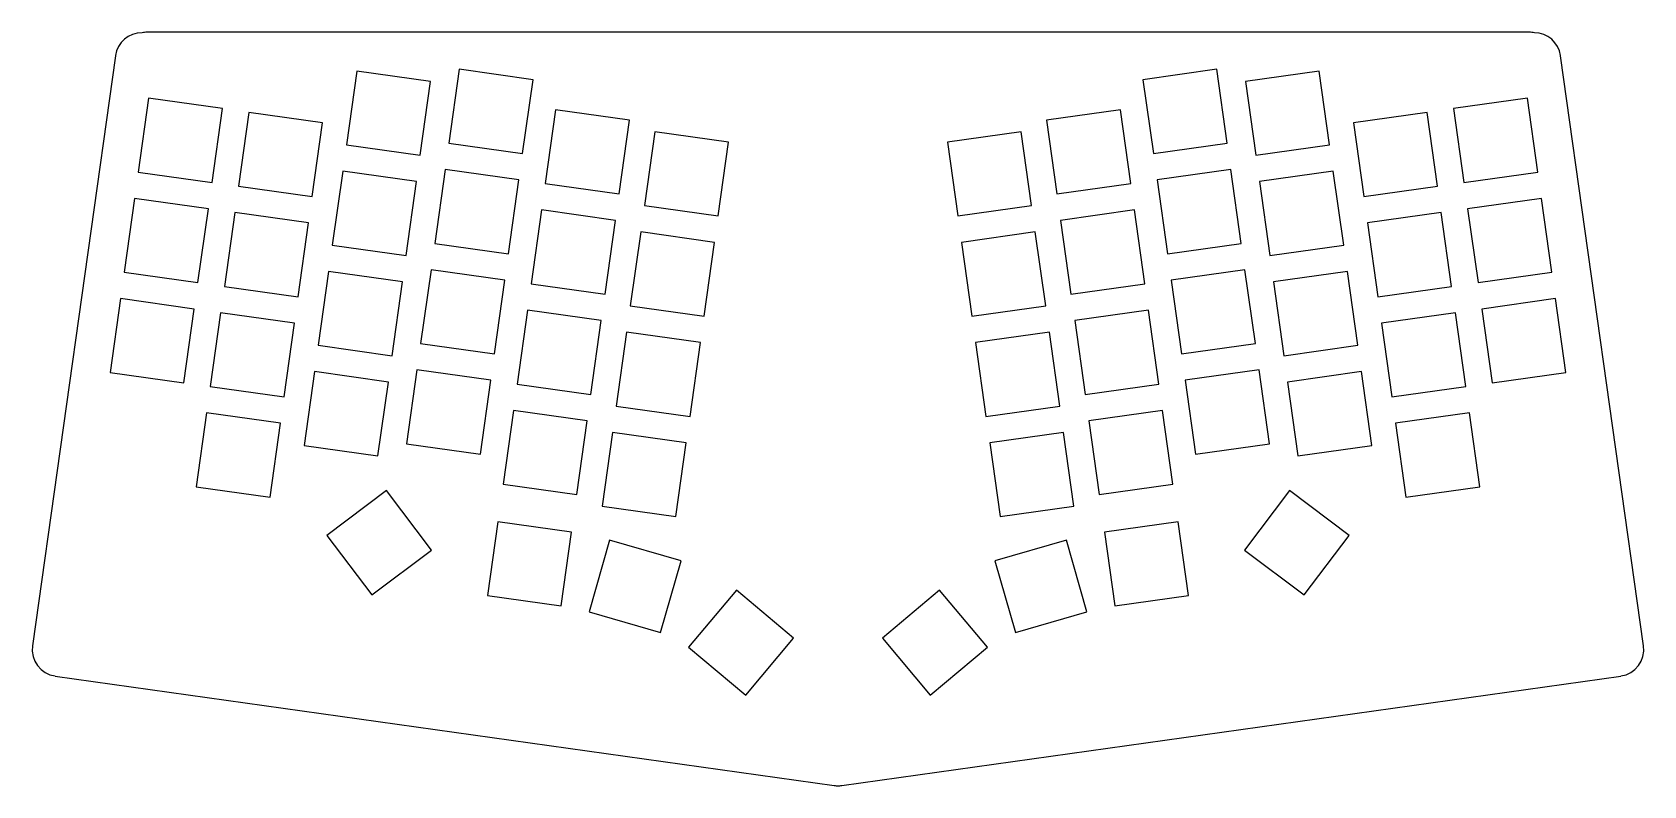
# Model space of a CAD drawing. Header units: millimetres. Extents: x -23 to 280, y -84 to 58.
import ezdxf

# ---------------------------------------------------------------- set-up
doc = ezdxf.new("R2010")
doc.units = ezdxf.units.MM

msp = doc.modelspace()

# ---------------------------------------------------------------- linework, layer by layer
for p, q in [((258.62, 57.93), (-0.93, 57.93)), ((-6.9, 53.53), (-22.48, -57.3)), ((280.08, -57.3), (264.5, 53.53)), ((38.42, 50.65), (36.47, 36.78)), ((52.29, 48.7), (38.42, 50.65)), ((50.34, 34.83), (52.29, 48.7)), ((57.66, 50.97), (55.71, 37.11)), ((71.52, 49.02), (57.66, 50.97)), ((69.57, 35.16), (71.52, 49.02)), ((199.94, 50.97), (186.08, 49.02)), ((186.08, 49.02), (188.03, 35.16)), ((201.89, 37.11), (199.94, 50.97)), ((219.18, 50.65), (205.31, 48.7)), ((205.31, 48.7), (207.26, 34.83)), ((221.13, 36.78), (219.18, 50.65)), ((-0.67, 45.54), (-2.62, 31.67)), ((13.19, 43.59), (-0.67, 45.54)), ((258.27, 45.54), (244.4, 43.59)), ((260.22, 31.67), (258.27, 45.54)), ((11.25, 29.72), (13.19, 43.59)), ((18.15, 42.89), (16.2, 29.03)), ((32.01, 40.94), (18.15, 42.89)), ((75.77, 43.38), (73.83, 29.51)), ((89.64, 41.43), (75.77, 43.38)), ((181.83, 43.38), (167.96, 41.43)), ((183.77, 29.51), (181.83, 43.38)), ((239.45, 42.89), (225.59, 40.94)), ((241.4, 29.03), (239.45, 42.89)), ((244.4, 43.59), (246.35, 29.72)), ((30.06, 27.08), (32.01, 40.94)), ((87.69, 27.56), (89.64, 41.43)), ((167.96, 41.43), (169.91, 27.56)), ((225.59, 40.94), (227.54, 27.08)), ((36.47, 36.78), (50.34, 34.83)), ((55.71, 37.11), (69.57, 35.16)), ((94.38, 39.25), (92.43, 25.38)), ((108.24, 37.3), (94.38, 39.25)), ((106.3, 23.43), (108.24, 37.3)), ((163.22, 39.25), (149.36, 37.3)), ((149.36, 37.3), (151.3, 23.43)), ((165.17, 25.38), (163.22, 39.25)), ((188.03, 35.16), (201.89, 37.11)), ((207.26, 34.83), (221.13, 36.78)), ((-2.62, 31.67), (11.25, 29.72)), ((35.78, 31.83), (33.83, 17.97)), ((49.64, 29.88), (35.78, 31.83)), ((55.01, 32.16), (53.06, 18.29)), ((68.87, 30.21), (55.01, 32.16)), ((202.59, 32.16), (188.72, 30.21)), ((204.54, 18.29), (202.59, 32.16)), ((221.82, 31.83), (207.96, 29.88)), ((223.77, 17.97), (221.82, 31.83)), ((246.35, 29.72), (260.22, 31.67)), ((16.2, 29.03), (30.06, 27.08)), ((47.69, 16.02), (49.64, 29.88)), ((66.93, 16.34), (68.87, 30.21)), ((73.83, 29.51), (87.69, 27.56)), ((169.91, 27.56), (183.77, 29.51)), ((188.72, 30.21), (190.67, 16.34)), ((207.96, 29.88), (209.91, 16.02)), ((227.54, 27.08), (241.4, 29.03)), ((-3.31, 26.72), (-5.26, 12.86)), ((10.55, 24.77), (-3.31, 26.72)), ((8.6, 10.91), (10.55, 24.77)), ((73.13, 24.56), (71.18, 10.7)), ((86.99, 22.61), (73.13, 24.56)), ((92.43, 25.38), (106.3, 23.43)), ((151.3, 23.43), (165.17, 25.38)), ((184.47, 24.56), (170.61, 22.61)), ((186.42, 10.7), (184.47, 24.56)), ((260.91, 26.72), (247.05, 24.77)), ((247.05, 24.77), (249, 10.91)), ((262.86, 12.86), (260.91, 26.72)), ((15.5, 24.08), (13.55, 10.21)), ((29.37, 22.13), (15.5, 24.08)), ((27.42, 8.26), (29.37, 22.13)), ((85.05, 8.75), (86.99, 22.61)), ((170.61, 22.61), (172.55, 8.75)), ((242.1, 24.08), (228.23, 22.13)), ((228.23, 22.13), (230.18, 8.26)), ((244.05, 10.21), (242.1, 24.08)), ((53.06, 18.29), (66.93, 16.34)), ((91.74, 20.43), (89.79, 6.57)), ((105.6, 18.48), (91.74, 20.43)), ((103.65, 4.62), (105.6, 18.48)), ((165.86, 20.43), (152, 18.48)), ((152, 18.48), (153.95, 4.62)), ((167.81, 6.57), (165.86, 20.43)), ((190.67, 16.34), (204.54, 18.29)), ((33.83, 17.97), (47.69, 16.02)), ((209.91, 16.02), (223.77, 17.97)), ((-5.26, 12.86), (8.6, 10.91)), ((33.13, 13.02), (31.19, -0.85)), ((47, 11.07), (33.13, 13.02)), ((52.37, 13.34), (50.42, -0.52)), ((66.23, 11.39), (52.37, 13.34)), ((205.23, 13.34), (191.37, 11.39)), ((207.18, -0.52), (205.23, 13.34)), ((224.47, 13.02), (210.6, 11.07)), ((226.41, -0.85), (224.47, 13.02)), ((249, 10.91), (262.86, 12.86)), ((13.55, 10.21), (27.42, 8.26)), ((45.05, -2.8), (47, 11.07)), ((64.28, -2.47), (66.23, 11.39)), ((71.18, 10.7), (85.05, 8.75)), ((172.55, 8.75), (186.42, 10.7)), ((191.37, 11.39), (193.32, -2.47)), ((210.6, 11.07), (212.55, -2.8)), ((230.18, 8.26), (244.05, 10.21)), ((-5.96, 7.91), (-7.91, -5.96)), ((7.91, 5.96), (-5.96, 7.91)), ((89.79, 6.57), (103.65, 4.62)), ((153.95, 4.62), (167.81, 6.57)), ((263.56, 7.91), (249.69, 5.96)), ((265.51, -5.96), (263.56, 7.91)), ((5.96, -7.91), (7.91, 5.96)), ((12.86, 5.26), (10.91, -8.6)), ((26.72, 3.31), (12.86, 5.26)), ((24.77, -10.55), (26.72, 3.31)), ((70.49, 5.75), (68.54, -8.12)), ((84.35, 3.8), (70.49, 5.75)), ((82.4, -10.07), (84.35, 3.8)), ((187.11, 5.75), (173.25, 3.8)), ((173.25, 3.8), (175.2, -10.07)), ((189.06, -8.12), (187.11, 5.75)), ((244.74, 5.26), (230.88, 3.31)), ((230.88, 3.31), (232.83, -10.55)), ((246.69, -8.6), (244.74, 5.26)), ((249.69, 5.96), (251.64, -7.91)), ((89.09, 1.62), (87.14, -12.25)), ((102.96, -0.33), (89.09, 1.62)), ((168.51, 1.62), (154.64, -0.33)), ((170.46, -12.25), (168.51, 1.62)), ((31.19, -0.85), (45.05, -2.8)), ((50.42, -0.52), (64.28, -2.47)), ((101.01, -14.2), (102.96, -0.33)), ((154.64, -0.33), (156.59, -14.2)), ((193.32, -2.47), (207.18, -0.52)), ((212.55, -2.8), (226.41, -0.85)), ((-7.91, -5.96), (5.96, -7.91)), ((30.49, -5.8), (28.54, -19.66)), ((44.35, -7.75), (30.49, -5.8)), ((49.72, -5.47), (47.77, -19.34)), ((63.59, -7.42), (49.72, -5.47)), ((207.88, -5.47), (194.01, -7.42)), ((209.83, -19.34), (207.88, -5.47)), ((227.11, -5.8), (213.25, -7.75)), ((229.06, -19.66), (227.11, -5.8)), ((251.64, -7.91), (265.51, -5.96)), ((10.91, -8.6), (24.77, -10.55)), ((42.4, -21.61), (44.35, -7.75)), ((61.64, -21.29), (63.59, -7.42)), ((68.54, -8.12), (82.4, -10.07)), ((175.2, -10.07), (189.06, -8.12)), ((194.01, -7.42), (195.96, -21.29)), ((213.25, -7.75), (215.19, -21.61)), ((232.83, -10.55), (246.69, -8.6)), ((10.21, -13.55), (8.26, -27.42)), ((24.08, -15.5), (10.21, -13.55)), ((67.84, -13.07), (65.89, -26.93)), ((81.71, -15.02), (67.84, -13.07)), ((79.76, -28.88), (81.71, -15.02)), ((87.14, -12.25), (101.01, -14.2)), ((156.59, -14.2), (170.46, -12.25)), ((189.76, -13.07), (175.89, -15.02)), ((175.89, -15.02), (177.84, -28.88)), ((191.71, -26.93), (189.76, -13.07)), ((247.39, -13.55), (233.52, -15.5)), ((249.33, -27.42), (247.39, -13.55)), ((22.13, -29.37), (24.08, -15.5)), ((86.45, -17.2), (84.5, -31.06)), ((100.31, -19.15), (86.45, -17.2)), ((171.15, -17.2), (157.29, -19.15)), ((173.1, -31.06), (171.15, -17.2)), ((233.52, -15.5), (235.47, -29.37)), ((28.54, -19.66), (42.4, -21.61)), ((47.77, -19.34), (61.64, -21.29)), ((98.36, -33.01), (100.31, -19.15)), ((157.29, -19.15), (159.24, -33.01)), ((195.96, -21.29), (209.83, -19.34)), ((215.19, -21.61), (229.06, -19.66)), ((65.89, -26.93), (79.76, -28.88)), ((177.84, -28.88), (191.71, -26.93)), ((8.26, -27.42), (22.13, -29.37)), ((44.01, -28.12), (32.83, -36.55)), ((52.44, -39.31), (44.01, -28.12)), ((213.59, -28.12), (205.16, -39.31)), ((224.77, -36.55), (213.59, -28.12)), ((235.47, -29.37), (249.33, -27.42)), ((84.5, -31.06), (98.36, -33.01)), ((159.24, -33.01), (173.1, -31.06)), ((64.9, -33.99), (62.95, -47.85)), ((78.77, -35.94), (64.9, -33.99)), ((76.82, -49.8), (78.77, -35.94)), ((192.7, -33.99), (178.83, -35.94)), ((178.83, -35.94), (180.78, -49.8)), ((194.65, -47.85), (192.7, -33.99)), ((32.83, -36.55), (41.26, -47.73)), ((41.26, -47.73), (52.44, -39.31)), ((85.9, -37.45), (82.04, -50.91)), ((99.35, -41.31), (85.9, -37.45)), ((171.7, -37.45), (158.25, -41.31)), ((175.56, -50.91), (171.7, -37.45)), ((205.16, -39.31), (216.34, -47.73)), ((216.34, -47.73), (224.77, -36.55)), ((95.49, -54.77), (99.35, -41.31)), ((158.25, -41.31), (162.11, -54.77)), ((62.95, -47.85), (76.82, -49.8)), ((109.73, -46.83), (100.73, -57.55)), ((120.45, -55.83), (109.73, -46.83)), ((147.87, -46.83), (137.15, -55.83)), ((156.87, -57.55), (147.87, -46.83)), ((180.78, -49.8), (194.65, -47.85)), ((82.04, -50.91), (95.49, -54.77)), ((162.11, -54.77), (175.56, -50.91)), ((111.46, -66.55), (120.45, -55.83)), ((137.15, -55.83), (146.14, -66.55)), ((100.73, -57.55), (111.46, -66.55)), ((146.14, -66.55), (156.87, -57.55)), ((-18.23, -62.95), (128.07, -83.51)), ((129.53, -83.51), (275.82, -62.95))]:
    msp.add_line(p, q)
for centre, start, end in [((-1.95, 52.84), 89.4213, 172), ((-0.93, 52.93), 90, 101.1669), ((258.62, 52.93), 78.8395, 90), ((259.55, 52.84), 8, 89.5593), ((-17.53, -57.99), 172, 262), ((275.13, -57.99), 278, 8), ((128.77, -78.56), 262, 270.3761), ((128.83, -78.56), 269.6239, 278)]:
    msp.add_arc(centre, 5, start, end)

doc.saveas('drawing.dxf')
